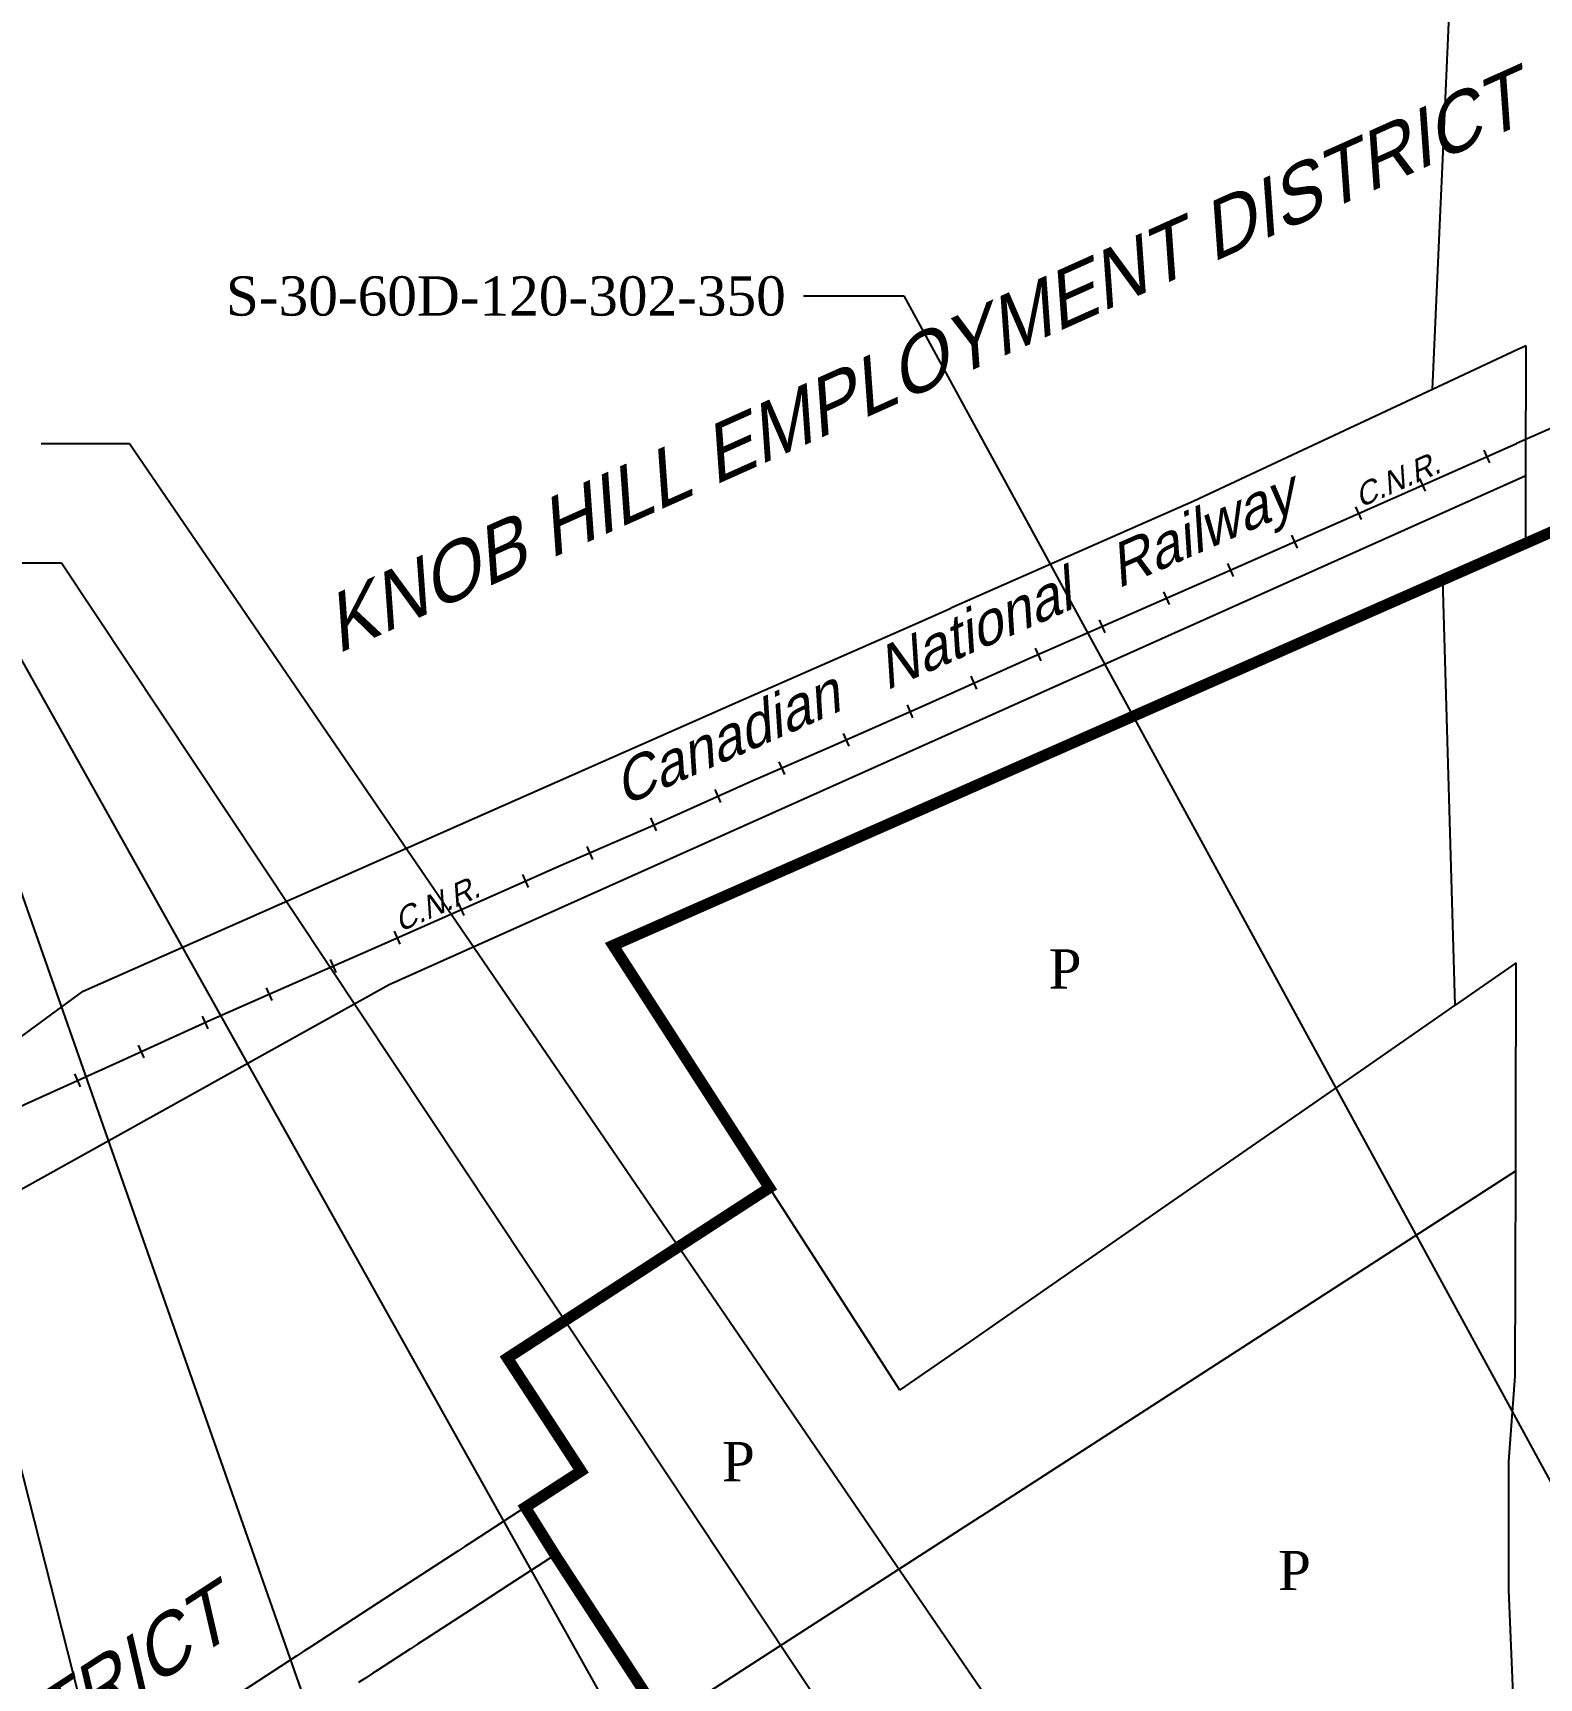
# Model space of a CAD drawing. Header units: millimetres. Extents: x 1745962 to 1749233, y 4525379 to 4529927.
# Drawn here: x 1747157 to 1747694, y 4528867 to 4529454 of the extents above; entities that cross this region are included whole.
import ezdxf
from ezdxf.enums import TextEntityAlignment as Align

# ---------------------------------------------------------------- set-up
doc = ezdxf.new("R2010")
doc.units = ezdxf.units.MM
doc.header["$LTSCALE"] = 10
doc.header["$MEASUREMENT"] = 0
for name, color, linetype in [('AROLL_LOTS', 8, 'Continuous'), ('LEGEND', 7, 'Continuous'), ('RAILWAY', 9, 'Continuous'), ('ZONING_STANDARDS', 140, 'Continuous'), ('ZONING_ZONES', 140, 'Continuous')]:
    doc.layers.add(name, color=color, linetype=linetype)
doc.styles.add('DUTCH', font='dutcheb.ttf')
doc.styles.add('Univers Condensed', font='UNVR57W.TTF')

msp = doc.modelspace()

# ---------------------------------------------------------------- linework, layer by layer
at = {"layer": 'AROLL_LOTS'}
for points in [[(1747659.22, 4529403.49), (1747662.23, 4529471.11)], [(1747658.89, 4529395.94), (1747659.22, 4529403.49)], [(1747655.81, 4529326.74), (1747658.89, 4529395.94)], [(1747686.18, 4529340.95), (1747655.81, 4529326.74)], [(1747689.22, 4529342.37), (1747686.18, 4529340.95)], [(1747689.1, 4529296.04), (1747689.22, 4529342.37)], [(1747655.81, 4529326.74), (1747570.7, 4529286.93)], [(1747283.7, 4529114.65), (1747689.1, 4529296.04)], [(1747689.04, 4529271.93), (1747689.1, 4529296.04)], [(1747570.7, 4529286.93), (1747484.01, 4529248.76)], [(1747659.46, 4529258.91), (1747686, 4529270.59)], [(1747686, 4529270.59), (1747689.04, 4529271.93)], [(1747363.58, 4529128.58), (1747659.46, 4529258.91)], [(1747663.86, 4529107.24), (1747659.46, 4529258.91)], [(1747475.23, 4529244.9), (1747484.01, 4529248.76)], [(1747408.07, 4529215.37), (1747468.26, 4529241.83)], [(1747468.26, 4529241.83), (1747475.23, 4529244.9)], [(1747284.53, 4529160.83), (1747408.07, 4529215.37)], [(1747174.62, 4529112.31), (1747284.53, 4529160.83)], [(1747412.26, 4529053.14), (1747363.58, 4529128.58)], [(1747685.64, 4529122.33), (1747663.86, 4529107.24)], [(1747685.49, 4529062.34), (1747685.64, 4529122.33)], [(1746879.64, 4528889.92), (1747283.7, 4529114.65)], [(1747122.97, 4529074.52), (1747174.62, 4529112.31)], [(1747631.73, 4529084.98), (1747661.81, 4529105.82)], [(1747661.81, 4529105.82), (1747663.86, 4529107.24)], [(1747563.47, 4529037.65), (1747631.73, 4529084.98)], [(1747685.45, 4529048.22), (1747685.49, 4529062.34)], [(1747417.22, 4529045.45), (1747412.26, 4529053.14)], [(1747494.82, 4528925.2), (1747685.45, 4529048.22)], [(1747685.27, 4528974.99), (1747685.45, 4529048.22)], [(1747325.88, 4528981.5), (1747419.32, 4529042.2)], [(1747419.32, 4529042.2), (1747417.22, 4529045.45)], [(1747445.39, 4529001.8), (1747419.32, 4529042.2)], [(1747500.04, 4528993.69), (1747563.47, 4529037.65)], [(1747456.23, 4528984.99), (1747445.39, 4529001.8)], [(1747492.53, 4528988.48), (1747500.04, 4528993.69)], [(1747465.89, 4528970.01), (1747492.53, 4528988.48)], [(1747465.89, 4528970.01), (1747456.23, 4528984.99)], [(1747352.17, 4528941.23), (1747325.88, 4528981.5)], [(1747683.06, 4528944.57), (1747685.27, 4528974.99)], [(1747332.28, 4528928.31), (1747352.17, 4528941.23)], [(1747682.95, 4528898.86), (1747683.06, 4528944.57)], [(1747332.28, 4528928.31), (1747331.46, 4528929.57)], [(1747329.72, 4528926.65), (1747313.27, 4528915.95)], [(1747332.03, 4528928.15), (1747329.72, 4528926.65)], [(1747332.28, 4528928.31), (1747332.03, 4528928.15)], [(1747343.12, 4528911.51), (1747332.28, 4528928.31)], [(1747494.82, 4528925.2), (1747381.5, 4528852.09)], [(1747308.23, 4528912.69), (1747301.76, 4528908.48)], [(1747310.75, 4528914.33), (1747308.23, 4528912.69)], [(1747313.27, 4528915.95), (1747310.75, 4528914.33)], [(1747342.87, 4528911.35), (1747326.36, 4528900.61)], [(1747343.12, 4528911.51), (1747342.87, 4528911.35)], [(1747301.76, 4528908.48), (1747279.84, 4528894.23)], [(1747326.36, 4528900.61), (1747312.94, 4528891.9)], [(1747279.84, 4528894.23), (1747255.79, 4528878.61)], [(1747684.96, 4528853.12), (1747682.95, 4528898.86)], [(1747312.94, 4528891.9), (1747296.41, 4528881.16)], [(1747253.27, 4528876.97), (1747250.76, 4528875.33)], [(1747255.79, 4528878.61), (1747253.27, 4528876.97)], [(1747291.3, 4528877.83), (1747279.42, 4528870.12)], [(1747293.85, 4528879.5), (1747291.3, 4528877.83)], [(1747296.41, 4528881.16), (1747293.85, 4528879.5)], [(1747250.76, 4528875.33), (1747223.08, 4528857.35)], [(1747275.32, 4528867.45), (1747272.76, 4528865.8)], [(1747277.88, 4528869.12), (1747275.32, 4528867.45)], [(1747279.42, 4528870.12), (1747277.88, 4528869.12)]]:
    msp.add_lwpolyline(points, dxfattribs=at)
at = {"layer": 'RAILWAY'}
for p, q in [((1747676.18, 4529300.55), (1747674.17, 4529305.13)), ((1747653.33, 4529290.46), (1747651.32, 4529295.04)), ((1747630.48, 4529280.36), (1747628.47, 4529284.94)), ((1747607.66, 4529270.2), (1747605.66, 4529274.78)), ((1747584.81, 4529260.12), (1747582.8, 4529264.7)), ((1747561.95, 4529250.05), (1747559.94, 4529254.62)), ((1747539.06, 4529240.03), (1747537.06, 4529244.61)), ((1747516.19, 4529230), (1747514.18, 4529234.57)), ((1747493.33, 4529219.93), (1747491.32, 4529224.51)), ((1747470.52, 4529209.74), (1747468.51, 4529214.32)), ((1747447.71, 4529199.57), (1747445.7, 4529204.15)), ((1747424.85, 4529189.5), (1747422.84, 4529194.08)), ((1747401.94, 4529179.54), (1747399.93, 4529184.12)), ((1747379.09, 4529169.45), (1747377.08, 4529174.03)), ((1747356.3, 4529159.21), (1747354.29, 4529163.79)), ((1747333.38, 4529149.27), (1747331.38, 4529153.85)), ((1747310.51, 4529139.23), (1747308.5, 4529143.81)), ((1747287.69, 4529129.08), (1747285.68, 4529133.66)), ((1747264.86, 4529118.93), (1747262.85, 4529123.51)), ((1747241.98, 4529108.91), (1747239.97, 4529113.49)), ((1747219.13, 4529098.82), (1747217.12, 4529103.4)), ((1747196.37, 4529088.51), (1747194.36, 4529093.09)), ((1747173.62, 4529078.21), (1747171.61, 4529082.79))]:
    msp.add_line(p, q, dxfattribs=at)
for points in [[(1747712.18, 4529319.08), (1747700.12, 4529313.79), (1747685.78, 4529307.46)], [(1747116.3, 4529053.6), (1747153.95, 4529072.03), (1747187.5, 4529087.24), (1747220.13, 4529102.02), (1747250.11, 4529115.31), (1747280.2, 4529128.4), (1747310.81, 4529142.01), (1747344.22, 4529156.87), (1747376.9, 4529171.02), (1747412.34, 4529186.94), (1747441.87, 4529199.74), (1747474.13, 4529213.94), (1747511.81, 4529230.81), (1747549.5, 4529247.41), (1747587.44, 4529264), (1747622.1, 4529279.31), (1747654.14, 4529293.48), (1747685.78, 4529307.46)]]:
    msp.add_lwpolyline(points, dxfattribs=at)
at = {"layer": 'ZONING_STANDARDS'}
for p, q in [((1747431.49, 4529360.09), (1747467.29, 4529360.09)), ((1747467.29, 4529360.09), (1748028.83, 4528330.52)), ((1747159.62, 4529307.5), (1747191.12, 4529307.5)), ((1747191.12, 4529307.5), (1747943.73, 4528207.07)), ((1747131.13, 4529264.93), (1747166.93, 4529264.93)), ((1747166.93, 4529264.93), (1747885.15, 4528184.3)), ((1747745, 4528172.98), (1747152.51, 4529230.74)), ((1747136.91, 4529191.7), (1747568.04, 4527964.07)), ((1747422.95, 4527878.68), (1747099.89, 4529148.82))]:
    msp.add_line(p, q, dxfattribs=at)
at = {"layer": 'ZONING_ZONES', "const_width": 4}
msp.add_lwpolyline([(1747699.11, 4529276.36), (1747659.46, 4529258.91), (1747363.58, 4529128.58), (1747412.26, 4529053.14), (1747419.32, 4529042.2), (1747325.88, 4528981.5), (1747352.17, 4528941.23), (1747332.28, 4528928.31), (1747342.87, 4528911.35), (1747381.5, 4528852.09), (1747245.37, 4528764.25), (1746880.68, 4528526.47), (1746865.98, 4528516.89)], dxfattribs=at)

# ---------------------------------------------------------------- texts
at = {"layer": 'LEGEND', "linetype": 'Continuous', "style": 'Univers Condensed', "oblique": 20}
for s, rotation, p in [('KNOB HILL EMPLOYMENT DISTRICT', 24.10182, (1747265.2, 4529232.34)), ('EMPLOYMENT   DISTRICT', 33.05754, (1746950.01, 4528701.93))]:
    msp.add_text(s, height=20, rotation=rotation, dxfattribs=at).set_placement(p)
at = {"layer": 'RAILWAY', "style": 'Univers Condensed', "oblique": 20}
for rotation, p in [(23.82626, (1747629.85, 4529284.45)), (23.97912, (1747287.38, 4529133.2))]:
    msp.add_text('C.N.R.', height=8, rotation=rotation, dxfattribs=at).set_placement(p)
msp.add_text('Canadian   National   Railway', height=15, rotation=23.7337, dxfattribs=at).set_placement((1747363.95, 4529184.87), align=Align.MIDDLE_LEFT)
at = {"layer": 'ZONING_STANDARDS', "style": 'DUTCH'}
msp.add_text('S-30-60D-120-302-350', height=14, dxfattribs=at).set_placement((1747425.18, 4529360.09), align=Align.MIDDLE_RIGHT)
for p in [(1747524.75, 4529120.23), (1747408.24, 4528944.58), (1747606.56, 4528905.77)]:
    msp.add_text('P', height=14, dxfattribs=at).set_placement(p, align=Align.MIDDLE_CENTER)

doc.saveas('drawing.dxf')
